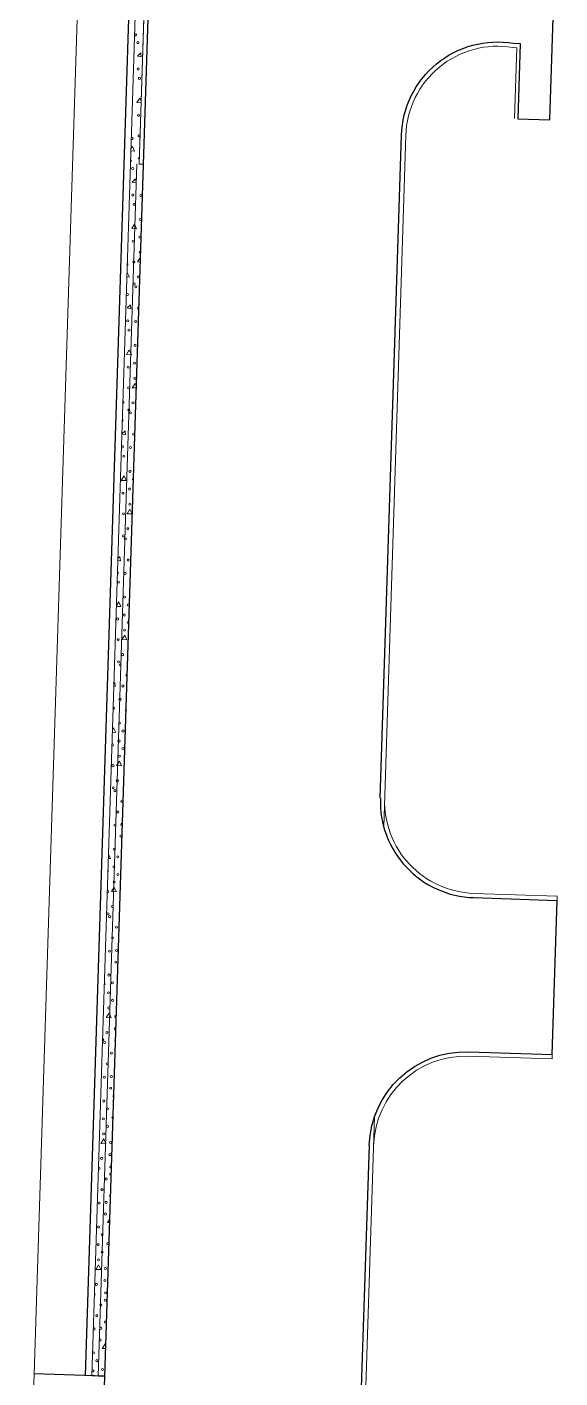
# Model space of a CAD drawing. Extents: x 2536801 to 2538856, y 7112140 to 7131569.
# Drawn here: x 2538205 to 2538288, y 7123697.4 to 7123907.5 of the extents above; entities that cross this region are included whole.
import ezdxf

# ---------------------------------------------------------------- set-up
doc = ezdxf.new("R2010")
doc.units = 0
doc.header["$LTSCALE"] = 100
doc.header["$MEASUREMENT"] = 0
for name, color, linetype, lineweight in [('D_BOC_FR', 3, 'Continuous', 13), ('D_CTB_1', 2, 'Continuous', 0), ('D_DRVWY_1', 6, 'Continuous', 30), ('D_EOS_RMP', 1, 'Continuous', 30), ('D_EOT_RMP', 1, 'Continuous', 13), ('D_FOC_FR', 3, 'Continuous', 30), ('D_RIPRAP_1', 7, 'Continuous', 0)]:
    doc.layers.add(name, color=color, linetype=linetype, lineweight=lineweight)

msp = doc.modelspace()

# ---------------------------------------------------------------- linework, layer by layer
at = {"layer": 'D_BOC_FR', "lineweight": 0}
for p, q in [((2538222.48, 7123886.17), (2538231.17, 7124159.01)), ((2538260.55, 7123783.11), (2538263.98, 7123890.61)), ((2538223.15, 7123886.15), (2538222.48, 7123886.17)), ((2538254.51, 7123593.5), (2538259.11, 7123737.97))]:
    msp.add_line(p, q, dxfattribs=at)
at = {"layer": 'D_CTB_1', "linetype": 'Continuous', "lineweight": 0, "ltscale": 0.025}
for p, q in [((2538215.14, 7123697.72), (2538221.14, 7123886.22)), ((2538216.14, 7123697.69), (2538222.15, 7123886.18))]:
    msp.add_line(p, q, dxfattribs=at)
at = {"layer": 'D_DRVWY_1'}
for p, q in [((2538286.4, 7123893.06), (2538287.98, 7123942.6)), ((2538280.74, 7123904.96), (2538281.77, 7123904.91)), ((2538281.77, 7123904.91), (2538281.4, 7123893.22)), ((2538281.4, 7123893.22), (2538286.4, 7123893.06)), ((2538274.54, 7123772.08), (2538287.53, 7123771.66)), ((2538286.77, 7123747.68), (2538287.53, 7123771.66)), ((2538273.78, 7123748.09), (2538286.77, 7123747.68))]:
    msp.add_line(p, q, dxfattribs=at)
at = {"layer": 'D_DRVWY_1', "lineweight": 0}
for p, q in [((2538280.71, 7123904.29), (2538281.25, 7123904.26)), ((2538281.25, 7123904.26), (2538280.9, 7123893.23)), ((2538274.56, 7123772.74), (2538287.55, 7123772.33)), ((2538287.53, 7123771.66), (2538287.55, 7123772.33)), ((2538273.75, 7123747.42), (2538286.75, 7123747.01)), ((2538286.77, 7123747.68), (2538286.75, 7123747.01))]:
    msp.add_line(p, q, dxfattribs=at)
at = {"layer": 'D_DRVWY_1', "extrusion": (0, 0, -1)}
for centre, end in [((-2538278.3, 7123890.16), 99.3597), ((-2538273.3, 7123733.1), 91.825)]:
    msp.add_arc(centre, 15, 1.825, end, dxfattribs=at)
at = {"layer": 'D_DRVWY_1', "lineweight": 0, "extrusion": (0, 0, -1)}
for centre, end in [((-2538278.3, 7123890.16), 99.3597), ((-2538273.3, 7123733.1), 91.825)]:
    msp.add_arc(centre, 14.33, 1.825, end, dxfattribs=at)
at = {"layer": 'D_DRVWY_1'}
msp.add_arc((2538275.02, 7123787.07), 15, 178.175, 268.175, dxfattribs=at)
at = {"layer": 'D_DRVWY_1', "lineweight": 0}
msp.add_arc((2538275.02, 7123787.07), 14.33, 178.175, 268.175, dxfattribs=at)
at = {"layer": 'D_EOS_RMP'}
for p, q in [((2538214.14, 7123697.75), (2538223.49, 7123991.34)), ((2538217.14, 7123697.66), (2538206.14, 7123698.01))]:
    msp.add_line(p, q, dxfattribs=at)
at = {"layer": 'D_EOT_RMP'}
msp.add_line((2538206.14, 7123698), (2538215.5, 7123991.59), dxfattribs=at)
at = {"layer": 'D_EOT_RMP', "extrusion": (0, 0, -1)}
msp.add_arc((-2539689.39, 7123650.75), 1484, 357.82493, 1.82475, dxfattribs=at)
at = {"layer": 'D_FOC_FR'}
for p, q in [((2538216.93, 7123690.94), (2538231.84, 7124158.99)), ((2538260.02, 7123787.55), (2538263.31, 7123890.63)), ((2538253.84, 7123593.52), (2538258.31, 7123733.58))]:
    msp.add_line(p, q, dxfattribs=at)
at = {"layer": 'D_RIPRAP_1', "color": 7, "linetype": 'Continuous', "lineweight": 0}
for p, q in [((2538222.24, 7123902.96), (2538222.76, 7123903.45)), ((2538222.82, 7123902.82), (2538222.24, 7123902.96)), ((2538222.76, 7123903.45), (2538222.82, 7123902.82)), ((2538221.43, 7123883.37), (2538221.95, 7123883.87)), ((2538222.01, 7123883.24), (2538221.43, 7123883.37)), ((2538221.95, 7123883.87), (2538222.01, 7123883.24)), ((2538220.62, 7123863.79), (2538221.14, 7123864.28)), ((2538221.14, 7123864.28), (2538221.2, 7123863.65)), ((2538221.2, 7123863.65), (2538220.62, 7123863.79)), ((2538219.81, 7123844.2), (2538220.32, 7123844.7)), ((2538220.38, 7123844.07), (2538219.81, 7123844.2)), ((2538220.32, 7123844.7), (2538220.38, 7123844.07)), ((2538219.57, 7123824.48), (2538219.18, 7123824.57)), ((2538219.19, 7123824.8), (2538219.51, 7123825.11)), ((2538219.51, 7123825.11), (2538219.57, 7123824.48)), ((2538218.57, 7123805.4), (2538218.7, 7123805.53)), ((2538218.7, 7123805.53), (2538218.76, 7123804.9)), ((2538218.76, 7123804.9), (2538218.55, 7123804.95)), ((2538217.93, 7123785.45), (2538217.95, 7123785.31)), ((2538217.95, 7123785.31), (2538217.93, 7123785.32))]:
    msp.add_line(p, q, dxfattribs=at)
at = {"layer": 'D_RIPRAP_1', "color": 7, "lineweight": 0, "flags": 128}
msp.add_lwpolyline([(2538224.49, 7123991.3), (2538221.14, 7123886.22), (2538215.14, 7123697.72), (2538215.14, 7123697.72), (2538216.14, 7123697.69), (2538217.14, 7123697.66), (2538223.15, 7123886.15), (2538222.48, 7123886.17), (2538230.84, 7124148.68)], dxfattribs=at)
at = {"layer": 'D_RIPRAP_1', "color": 7, "linetype": 'Continuous', "lineweight": 0, "flags": 128}
for points in [[(2538222.78, 7123895.7), (2538222.14, 7123895.72), (2538222.58, 7123896.42), (2538222.79, 7123895.96)], [(2538221.22, 7123888.54), (2538221.44, 7123888.9), (2538221.78, 7123888.18), (2538221.21, 7123888.2)], [(2538222.66, 7123870.93), (2538222.24, 7123870.95), (2538222.68, 7123871.65)], [(2538220.6, 7123869.27), (2538220.63, 7123869.32), (2538220.97, 7123868.59), (2538220.58, 7123868.61)], [(2538222.04, 7123851.34), (2538221.43, 7123851.37), (2538221.87, 7123852.06), (2538222.05, 7123851.68)], [(2538219.97, 7123849.41), (2538220.16, 7123849.01), (2538219.96, 7123849.01)], [(2538219.33, 7123829.44), (2538219.34, 7123829.42), (2538219.33, 7123829.42)], [(2538218.95, 7123817.49), (2538219.33, 7123818.08), (2538219.66, 7123817.35), (2538218.95, 7123817.38)], [(2538218.34, 7123798.22), (2538218.51, 7123798.49), (2538218.85, 7123797.76), (2538218.33, 7123797.79)], [(2538217.72, 7123778.86), (2538218.04, 7123778.18), (2538217.7, 7123778.19)], [(2538217.09, 7123758.89), (2538217.23, 7123758.59), (2538217.08, 7123758.6)], [(2538218.53, 7123741.15), (2538218.39, 7123741.16), (2538218.53, 7123741.39)], [(2538217.9, 7123721.56), (2538217.57, 7123721.57), (2538217.92, 7123722.12)], [(2538217.28, 7123701.97), (2538216.76, 7123701.99), (2538217.2, 7123702.68), (2538217.29, 7123702.48)]]:
    msp.add_lwpolyline(points, dxfattribs=at)
for points in [[(2538222.1, 7123876.11), (2538221.33, 7123876.14), (2538221.76, 7123876.83)], [(2538221.29, 7123856.52), (2538220.51, 7123856.55), (2538220.95, 7123857.25)], [(2538220.48, 7123836.93), (2538219.7, 7123836.97), (2538220.14, 7123837.66)], [(2538221.4, 7123831.75), (2538220.62, 7123831.78), (2538221.06, 7123832.47)], [(2538220.58, 7123812.16), (2538219.81, 7123812.2), (2538220.25, 7123812.89)], [(2538219.77, 7123792.58), (2538218.99, 7123792.61), (2538219.43, 7123793.3)], [(2538218.96, 7123772.99), (2538218.18, 7123773.03), (2538218.62, 7123773.72)], [(2538218.14, 7123753.41), (2538217.37, 7123753.44), (2538217.81, 7123754.13)], [(2538217.33, 7123733.82), (2538216.55, 7123733.85), (2538216.99, 7123734.55)], [(2538216.52, 7123714.24), (2538215.74, 7123714.27), (2538216.18, 7123714.96)]]:
    msp.add_lwpolyline(points, close=True, dxfattribs=at)
at = {"layer": 'D_RIPRAP_1', "color": 7, "linetype": 'Continuous', "lineweight": 0}
for centre in [(2538222.29, 7123905.05), (2538222.33, 7123900.94), (2538222.53, 7123899.49), (2538222.4, 7123893.75), (2538221.48, 7123885.46), (2538221.52, 7123881.36), (2538222.77, 7123881.26), (2538221.72, 7123879.9), (2538222.68, 7123877.55), (2538222.61, 7123874.79), (2538221.59, 7123874.16), (2538221.67, 7123870.94), (2538222.35, 7123868.62), (2538221.71, 7123867.5), (2538221.97, 7123867.06), (2538220.66, 7123865.88), (2538220.71, 7123861.77), (2538220.91, 7123860.32), (2538221.96, 7123861.68), (2538221.87, 7123857.97), (2538220.78, 7123854.58), (2538221.8, 7123855.2), (2538221.85, 7123852.85), (2538220.86, 7123851.36), (2538220.89, 7123847.91), (2538221.15, 7123847.47), (2538221.54, 7123849.04), (2538221.6, 7123844.17), (2538221.15, 7123842.09), (2538220.1, 7123840.73), (2538221.06, 7123838.38), (2538219.97, 7123834.99), (2538220.98, 7123835.62), (2538221.04, 7123833.26), (2538220.05, 7123831.77), (2538220.08, 7123828.33), (2538220.73, 7123829.45), (2538220.34, 7123827.89), (2538220.78, 7123824.58), (2538220.33, 7123822.51), (2538219.28, 7123821.15), (2538220.24, 7123818.8), (2538220.17, 7123816.03), (2538220.8, 7123817.59), (2538219.15, 7123815.41), (2538220.22, 7123813.68), (2538219.23, 7123812.19), (2538219.92, 7123809.87), (2538219.27, 7123808.74), (2538219.53, 7123808.3), (2538219.97, 7123805), (2538219.52, 7123802.92), (2538219.43, 7123799.21), (2538219.98, 7123798), (2538219.36, 7123796.45), (2538219.98, 7123795.28), (2538218.42, 7123792.6), (2538219.41, 7123794.09), (2538218.46, 7123789.16), (2538218.71, 7123788.72), (2538219.1, 7123790.28), (2538219.79, 7123787.07), (2538219.16, 7123785.41), (2538218.71, 7123783.34), (2538218.62, 7123779.63), (2538219.17, 7123778.42), (2538218.55, 7123776.86), (2538218.6, 7123774.51), (2538219.17, 7123775.69), (2538217.64, 7123769.57), (2538218.29, 7123770.7), (2538217.9, 7123769.13), (2538218.98, 7123767.49), (2538218.35, 7123765.83), (2538217.89, 7123763.75), (2538218.98, 7123763.86), (2538218.86, 7123762.05), (2538217.8, 7123760.04), (2538217.73, 7123757.28), (2538218.36, 7123758.83), (2538217.79, 7123754.92), (2538218.35, 7123756.11), (2538217.48, 7123751.11), (2538217.09, 7123749.55), (2538218.16, 7123747.9), (2538217.53, 7123746.24), (2538218.16, 7123744.27), (2538217.08, 7123744.17), (2538218.05, 7123742.46), (2538216.99, 7123740.46), (2538217.55, 7123739.25), (2538216.92, 7123737.69), (2538217.54, 7123736.52), (2538216.97, 7123735.34), (2538218.04, 7123734), (2538217.96, 7123732.12), (2538216.66, 7123731.53), (2538217.35, 7123728.32), (2538216.72, 7123726.66), (2538216.27, 7123724.58), (2538217.35, 7123724.69), (2538217.23, 7123722.88), (2538216.18, 7123720.87), (2538216.73, 7123719.66), (2538216.11, 7123718.11), (2538216.73, 7123716.94), (2538217.61, 7123718.28), (2538216.16, 7123715.75), (2538217.23, 7123714.41), (2538215.85, 7123711.94), (2538217.15, 7123712.54), (2538216.54, 7123708.73), (2538217.23, 7123709.48), (2538217.27, 7123710.63), (2538215.91, 7123707.07), (2538216.54, 7123705.1), (2538216.42, 7123703.29), (2538215.92, 7123700.08), (2538216.8, 7123698.69)]:
    msp.add_circle(centre, 0.163, dxfattribs=at)
for centre, start, end in [((2538221.93, 7123906.26), 203.9307, 152.4194), ((2538221.39, 7123890.14), 219.9871, 136.363), ((2538222.48, 7123890.53), 33.3199, 323.0302), ((2538221.12, 7123886.67), 283.0625, 73.2876), ((2538222.52, 7123887.08), 92.2298, 264.1203), ((2538222.66, 7123872.43), 71.6424, 284.7077), ((2538220.58, 7123870.55), 292.5208, 63.8294), ((2538222.41, 7123863.75), 80.4156, 275.9345), ((2538219.85, 7123846.29), 275.5663, 80.7839), ((2538219.9, 7123842.19), 195.6872, 160.663), ((2538221.61, 7123837.17), 96.5988, 259.7513), ((2538221.6, 7123834.45), 128.5727, 227.7773), ((2538219.08, 7123822.6), 279.9416, 76.4086), ((2538220.79, 7123814.86), 57.5521, 298.7979), ((2538220.6, 7123806.66), 84.617, 271.7331), ((2538218.47, 7123801.56), 259.7037, 96.6464), ((2538220.49, 7123801.22), 104.3781, 251.972), ((2538220.6, 7123803.03), 128.242, 228.1081), ((2538218.34, 7123795.82), 240.1048, 116.2453), ((2538219.79, 7123783.45), 57.2583, 299.0918), ((2538219.67, 7123781.63), 26.7212, 329.6289), ((2538217.53, 7123776.24), 311.57, 44.7802), ((2538217.61, 7123773.01), 242.3761, 113.974), ((2538219.67, 7123773.17), 136.2086, 220.1415), ((2538219.59, 7123771.29), 127.4204, 228.9296), ((2538216.79, 7123753.43), 314.425, 41.9252), ((2538218.85, 7123753.58), 63.7226, 292.6275), ((2538218.78, 7123751.71), 56.5181, 299.8319), ((2538216.83, 7123749.99), 258.6181, 97.7321), ((2538218.85, 7123748.65), 121.2699, 235.0801), ((2538218.89, 7123749.8), 121.7137, 234.6364), ((2538218.42, 7123737.86), 89.2447, 267.1054), ((2538216.28, 7123729.96), 225.6921, 130.658), ((2538216.02, 7123730.4), 350.7206, 5.6295), ((2538218.08, 7123730.21), 50.948, 305.4021), ((2538218.04, 7123729.07), 50.4808, 305.8693), ((2538218.06, 7123725.7), 98.719, 257.6311), ((2538215.46, 7123710.38), 297.0047, 59.3455), ((2538217.6, 7123707.62), 145.7797, 210.5704), ((2538215.46, 7123705), 236.5165, 119.8336), ((2538217.25, 7123706.11), 11.1458, 345.2042), ((2538215.37, 7123701.29), 223.9029, 132.4472), ((2538217.36, 7123700.38), 142.2005, 214.1496), ((2538215.29, 7123698.52), 214.6004, 141.7497)]:
    msp.add_arc(centre, 0.163, start, end, dxfattribs=at)

doc.saveas('drawing.dxf')
